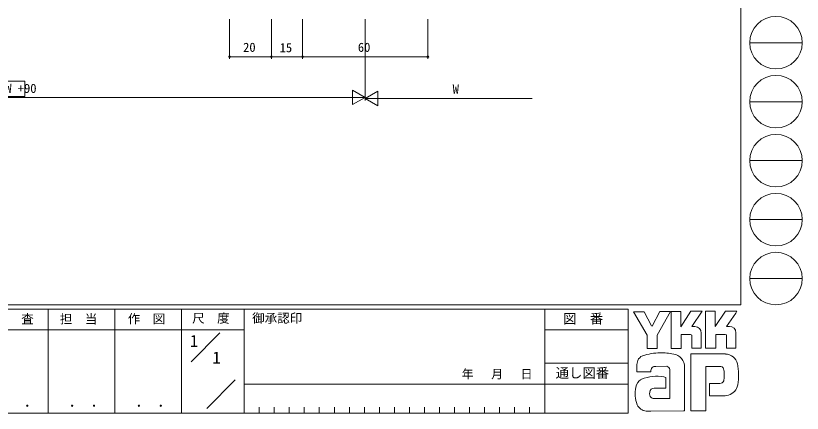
# Model space of a CAD drawing. Units: millimetres, scale not verified. Extents: x -567 to 567, y -403 to 403.
# Drawn here: x 189.8 to 566.7, y -403 to -212.3 of the extents above; entities that cross this region are included whole.
import ezdxf
from ezdxf.enums import TextEntityAlignment as Align

# ---------------------------------------------------------------- set-up
doc = ezdxf.new("R2010")
doc.units = ezdxf.units.MM
doc.header["$LTSCALE"] = 2
for name, color, linetype, lineweight in [('0-0_0', 3, 'Continuous', 9), ('0-4_YKK_12', 6, 'Continuous', 9), ('0-8_YKK_A1', 7, 'Continuous', 9)]:
    doc.layers.add(name, color=color, linetype=linetype, lineweight=lineweight)
doc.styles.add('ＭＳ ゴシック', font='')
doc.styles.get('ＭＳ ゴシック').set_extended_font_data('MS Gothic')

msp = doc.modelspace()

# ---------------------------------------------------------------- linework, layer by layer
at = {"layer": '0-4_YKK_12'}
for p, q in [((292.274, -213.98), (292.274, -232.98)), ((312.274, -213.98), (312.274, -232.98)), ((312.274, -213.98), (312.274, -232.98)), ((327.274, -213.98), (327.274, -232.98)), ((327.274, -213.98), (327.274, -232.98)), ((357.274, -213.98), (357.274, -252.98)), ((357.274, -213.98), (357.274, -252.48)), ((387.274, -213.98), (387.274, -232.98)), ((292.274, -231.98), (312.274, -231.98)), ((327.274, -231.98), (312.274, -231.98)), ((327.274, -231.98), (387.274, -231.98)), ((357.274, -251.48), (351.212, -247.98)), ((351.212, -247.98), (351.212, -254.98)), ((357.274, -251.98), (363.336, -248.48)), ((363.336, -255.48), (363.336, -248.48)), ((29.274, -251.48), (350.274, -251.48)), ((357.274, -251.48), (345.15, -251.48)), ((357.274, -251.48), (351.212, -254.98)), ((357.274, -251.98), (363.336, -255.48)), ((357.274, -251.98), (369.398, -251.98)), ((437.274, -251.98), (364.274, -251.98))]:
    msp.add_line(p, q, dxfattribs=at)
msp.add_lwpolyline([(194.101, -243.704), (194.101, -251), (181.967, -251), (181.967, -243.704)], close=True, dxfattribs=at)
for centre in [(292.274, -231.98), (312.274, -231.98), (312.274, -231.98), (327.274, -231.98), (327.274, -231.98), (387.274, -231.98)]:
    msp.add_circle(centre, 0.425, dxfattribs=at)
at = {"layer": '0-8_YKK_A1'}
for p, q in [((537.274, 399), (537.274, -351)), ((541.526, -225.28), (566.726, -225.28)), ((541.526, -253.56), (566.726, -253.56)), ((541.526, -281.84), (566.726, -281.84)), ((541.526, -310.12), (566.726, -310.12)), ((541.526, -338.4), (566.726, -338.4)), ((537.274, -351), (-562.726, -351)), ((483.274, -353), (-562.726, -353)), ((205.274, -353), (205.274, -403)), ((237.274, -353), (237.274, -403)), ((269.274, -353), (269.274, -403)), ((299.274, -353), (299.274, -403)), ((443.274, -353), (443.274, -403)), ((483.274, -353), (483.274, -403)), ((492.462, -365.569), (485.898, -354.294)), ((485.898, -354.294), (490.918, -354.294)), ((490.918, -354.294), (494.509, -361.013)), ((498.468, -354.14), (494.818, -361.245)), ((503.648, -354.14), (497.173, -365.608)), ((498.468, -354.14), (503.648, -354.14)), ((503.931, -371.902), (503.931, -354.178)), ((503.931, -354.178), (508.526, -354.178)), ((508.526, -361.462), (513.352, -354.101)), ((508.526, -354.178), (508.526, -361.462)), ((513.352, -354.101), (518.817, -354.101)), ((518.817, -354.101), (513.76, -361.438)), ((520.38, -371.748), (520.38, -354.024)), ((520.38, -354.024), (525.052, -354.024)), ((525.052, -361.441), (529.956, -354.024)), ((525.052, -354.024), (525.052, -361.441)), ((529.956, -354.024), (535.362, -354.024)), ((535.362, -354.024), (534.822, -354.951)), ((534.822, -354.951), (530.362, -361.322)), ((494.509, -361.013), (494.818, -361.245)), ((515.244, -361.438), (513.76, -361.438)), ((531.846, -361.322), (530.362, -361.322)), ((270.68, -362.999), (173.274, -362.999)), ((270.68, -362.999), (299.274, -362.999)), ((273.803, -378.337), (287.65, -364.49)), ((443.274, -363), (483.274, -363)), ((492.462, -371.941), (492.462, -365.569)), ((497.173, -365.608), (497.173, -371.941)), ((513.236, -365.26), (508.68, -365.26)), ((508.68, -365.26), (508.68, -371.902)), ((513.854, -365.492), (513.236, -365.26)), ((513.854, -371.786), (513.854, -365.492)), ((518.333, -364.527), (518.333, -371.786)), ((530.42, -371.709), (530.42, -365.453)), ((534.937, -364.527), (534.937, -371.709)), ((497.173, -371.941), (492.462, -371.941)), ((508.68, -371.902), (503.931, -371.902)), ((518.333, -371.786), (513.854, -371.786)), ((525.245, -371.748), (520.38, -371.748)), ((530.42, -371.637), (530.492, -371.709)), ((534.937, -371.709), (530.42, -371.709)), ((513.314, -374.566), (513.314, -401.866)), ((529.879, -374.566), (513.314, -374.566)), ((443.274, -378.999), (483.274, -378.999)), ((501.768, -380.436), (496.486, -380.536)), ((520.496, -401.866), (520.496, -380.513)), ((520.496, -380.513), (527.137, -380.513)), ((503.313, -395.958), (503.313, -382.057)), ((510.302, -380.976), (510.302, -401.828)), ((529.236, -382.652), (529.261, -386.415)), ((281.377, -400.636), (294.983, -387.03)), ((500.378, -385.533), (501.382, -385.764)), ((501.382, -385.764), (501.382, -390.9)), ((299.274, -389), (443.274, -389)), ((483.274, -388.999), (443.274, -388.999)), ((501.382, -390.9), (495.676, -390.907)), ((527.292, -388.699), (522.234, -388.699)), ((522.234, -388.699), (522.234, -394.607)), ((522.234, -394.607), (529.84, -394.607)), ((529.84, -394.607), (531.385, -394.259)), ((495.281, -395.958), (503.313, -395.958)), ((502.695, -395.958), (503.197, -395.958)), ((503.313, -395.957), (503.314, -395.958)), ((-562.726, -403), (483.274, -403)), ((306.474, -400), (306.474, -403)), ((313.674, -400), (313.674, -403)), ((320.874, -400), (320.874, -403)), ((328.074, -400), (328.074, -403)), ((335.274, -400), (335.274, -403)), ((342.474, -400), (342.474, -403)), ((349.674, -400), (349.674, -403)), ((356.874, -400), (356.874, -403)), ((364.074, -400), (364.074, -403)), ((371.274, -400), (371.274, -403)), ((378.474, -400), (378.474, -403)), ((385.674, -400), (385.674, -403)), ((392.874, -400), (392.874, -403)), ((400.074, -400), (400.074, -403)), ((407.274, -400), (407.274, -403)), ((414.474, -400), (414.474, -403)), ((421.674, -400), (421.674, -403)), ((428.874, -400), (428.874, -403)), ((436.074, -400), (436.074, -403)), ((494.084, -401.944), (491.96, -401.944)), ((509.838, -401.905), (494.084, -401.944)), ((510.302, -401.828), (509.838, -401.905)), ((513.314, -401.866), (519.376, -401.866)), ((519.376, -401.866), (520.496, -401.866))]:
    msp.add_line(p, q, dxfattribs=at)
for points in [[(530.42, -365.453), (529.802, -365.222), (525.245, -365.222), (525.245, -371.748)], [(494.084, -383.1), (487.443, -383.1), (487.443, -380.344)]]:
    msp.add_lwpolyline(points, dxfattribs=at)
for centre in [(554.126, -225.28), (554.126, -253.56), (554.126, -281.84), (554.126, -310.12), (554.126, -338.4)]:
    msp.add_circle(centre, 12.6, dxfattribs=at)
for centre, radius, start, end in [((515.244, -364.527), 3.089, 0.00166, 89.99604), ((531.846, -364.411), 3.089, 0.00166, 89.99604), ((491.283, -378.793), 3.491, 109.02127, 161.51264), ((498.591, -399.287), 25.257, 89.89165, 109.30848), ((499.333, -403.662), 29.64, 78.7801, 91.46938), ((504.032, -380.852), 6.355, 40.66422, 80.31694), ((503.715, -380.836), 6.588, 358.78059, 38.76563), ((529.662, -380.772), 6.202, 14.44572, 87.08746), ((494.644, -380.38), 7.196, 158.41083, 179.71775), ((496.295, -382.958), 2.43, 85.50551, 126.78038), ((501.068, -382.649), 2.321, 14.7552, 72.44995), ((527.366, -382.256), 1.756, 16.43123, 96.91661), ((506.368, -384.696), 29.8, 350.99027, 10.67625), ((497.096, -383.01), 3.013, 138.46382, 181.71359), ((524.033, -383.297), 5.248, 4.93423, 17.03552), ((492.455, -391.468), 5.583, 121.82711, 169.08475), ((496.874, -404.22), 19.013, 79.38098, 112.05825), ((527.293, -386.834), 1.865, 269.95468, 342.90145), ((524.002, -385.916), 5.281, 343.6902, 354.75362), ((502.487, -393.564), 15.832, 168.76372, 199.80079), ((495.688, -392.97), 2.064, 90.33953, 178.03639), ((529.752, -388.35), 6.13, 285.44291, 349.90448), ((496.963, -393.469), 3.384, 171.08203, 216.71923), ((495.631, -393.807), 2.18, 230.9728, 260.75491), ((492.474, -396.489), 5.461, 207.31435, 263.59464)]:
    msp.add_arc(centre, radius, start, end, dxfattribs=at)

# ---------------------------------------------------------------- texts
at = {"layer": '0-0_0', "style": 'ＭＳ ゴシック'}
for p in [(273.274, -372.999), (284.036, -380.999)]:
    msp.add_text('1', height=5.865, dxfattribs=at).set_placement(p, align=Align.BOTTOM_LEFT)
at = {"layer": '0-4_YKK_12', "style": 'ＭＳ ゴシック'}
for s, p in [('20', (298.754, -230.98)), ('15', (316.254, -231.18)), ('60', (353.754, -230.98)), ('W= EW +90', (172.814, -250.68)), ('W', (399.174, -250.98))]:
    msp.add_text(s, height=4.399, dxfattribs=at).set_placement(p, align=Align.BOTTOM_LEFT)
at = {"layer": '0-8_YKK_A1', "style": 'ＭＳ ゴシック'}
for s, height, p in [('照  査', 4.399, (180.401, -361.258)), ('担  当', 4.399, (210.923, -361.258)), ('作  図', 4.399, (243.445, -361.232)), ('尺  度', 4.399, (274.292, -360.91)), ('御承認印', 4.399, (303.084, -360.904)), ('図\u3000番', 4.692, (452.128, -361.374)), ('通し図番', 4.692, (448.529, -387.406)), ('年   月   日', 4.147, (403.526, -387.527)), (' ． ．', 5.132, (179.638, -401.494)), (' ． ．', 5.132, (211.638, -401.494)), (' ． ．', 5.132, (243.638, -401.494))]:
    msp.add_text(s, height=height, dxfattribs=at).set_placement(p, align=Align.BOTTOM_LEFT)

doc.saveas('drawing.dxf')
